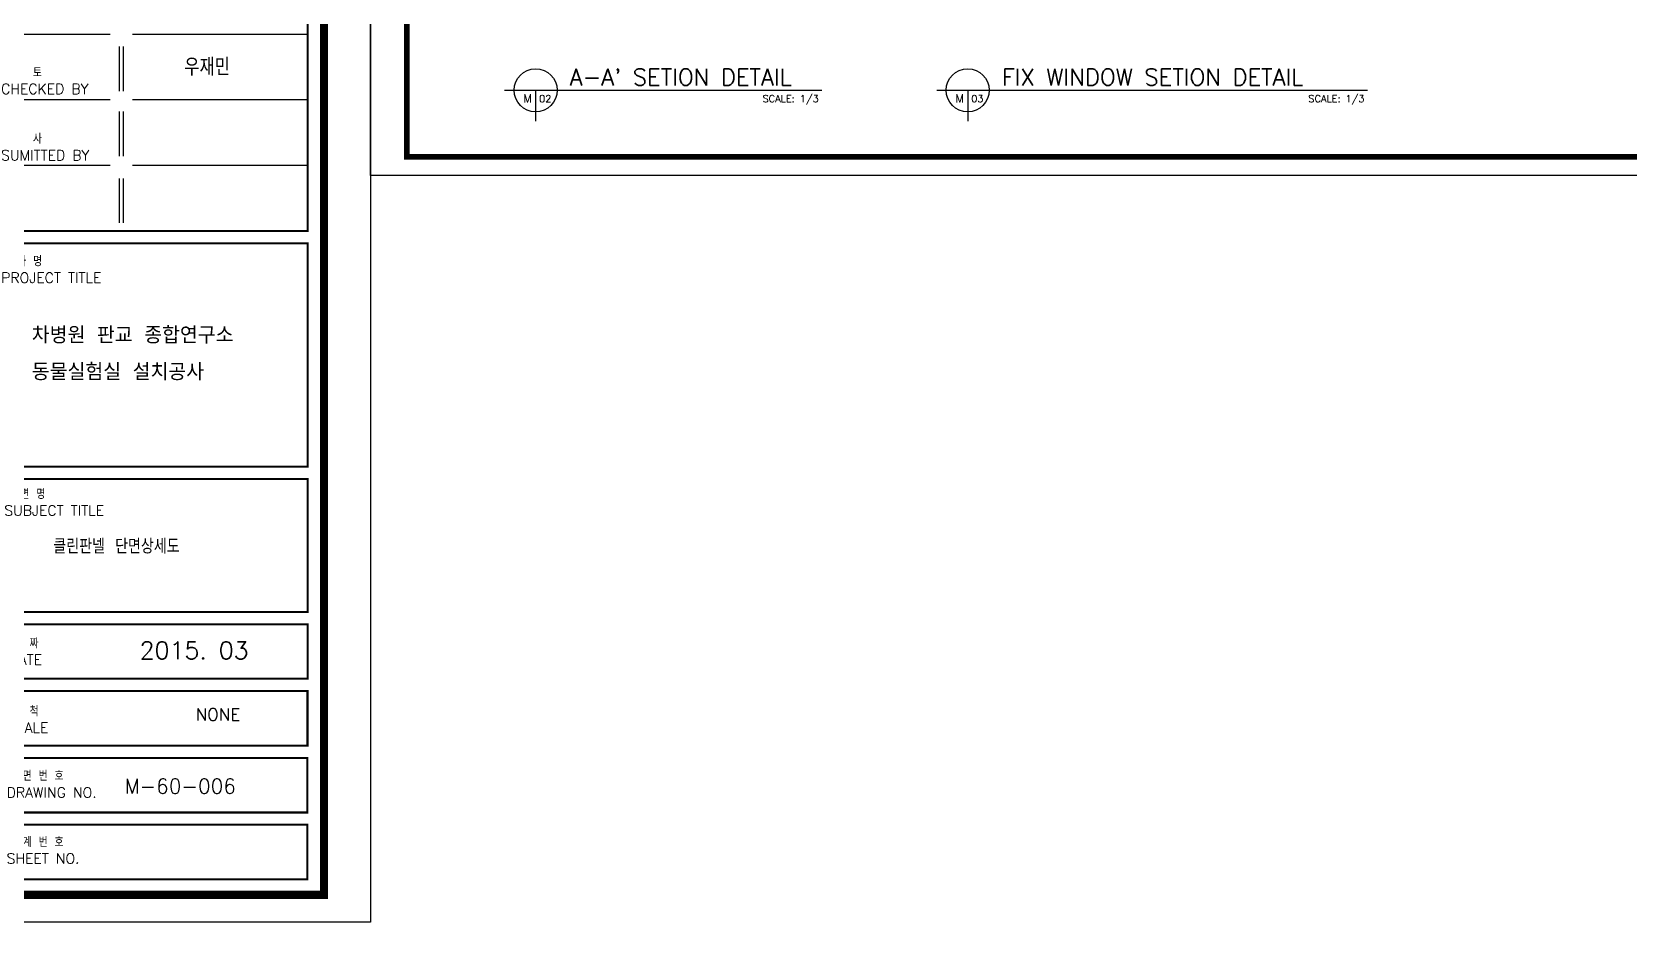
# Model space of a CAD drawing. Header units: millimetres. Extents: x 761574 to 813627, y -447408 to -384263.
# Drawn here: x 810717 to 812484, y -386889 to -385904 of the extents above; entities that cross this region are included whole.
import ezdxf
from ezdxf.enums import TextEntityAlignment as Align

# ---------------------------------------------------------------- set-up
doc = ezdxf.new("R2010")
doc.units = ezdxf.units.MM
doc.header["$LTSCALE"] = 500
doc.layers.add('FORM', color=7, linetype='Continuous')
doc.layers.add('TIT1', color=3, linetype='Continuous')
doc.styles.add('GHD', font='simple.shx', dxfattribs={"bigfont": 'whgtxt.shx'})
doc.styles.add('SIM', font='simplex')
doc.styles.add('STYLE1', font='romans.shx', dxfattribs={"bigfont": 'hsw.shx'})
doc.styles.add('굴림', font='simple.shx', dxfattribs={"bigfont": 'whgtxt.shx'})

# ---------------------------------------------------------------- blocks, each defined once
blk = doc.blocks.new('form')
at = {"layer": 'FORM', "color": 7}
for p, q in [((731.09, 210.45), (703.1, 210.45)), ((777.9, 210.45), (736.34, 210.45)), ((733.31, 197.01), (733.31, 207.55)), ((734.21, 197.01), (734.21, 207.55)), ((731.09, 194.91), (703.1, 194.91)), ((777.9, 194.91), (736.34, 194.91)), ((733.31, 181.6), (733.31, 192.14)), ((734.21, 181.6), (734.21, 192.14)), ((731.09, 179.37), (703.1, 179.37)), ((777.9, 179.37), (736.34, 179.37)), ((733.31, 165.74), (733.31, 176.28)), ((734.21, 165.74), (734.21, 176.28))]:
    blk.add_line(p, q, dxfattribs=at)
at = {"layer": 'FORM', "color": 3}
blk.add_lwpolyline([(0, 562.79), (792.83, 562.79), (792.83, 0), (0, 0)], close=True, dxfattribs=at)
at = {"layer": 'FORM', "color": 2, "const_width": 1.94}
blk.add_lwpolyline([(12.48, 6.47), (12.48, 555.28), (781.78, 555.28), (781.78, 6.47)], close=True, dxfattribs=at)
at = {"layer": 'FORM', "color": 3, "const_width": 0.486}
for points in [[(703.1, 163.82), (777.9, 163.82), (777.9, 225.99), (703.1, 225.99)], [(777.89, 107.95), (777.89, 160.91), (703.09, 160.91), (703.09, 107.95)], [(777.88, 73.53), (777.88, 105.03), (703.08, 105.03), (703.08, 73.53)], [(777.87, 57.68), (777.87, 70.62), (703.07, 70.62), (703.07, 57.68)], [(777.86, 41.83), (777.86, 54.77), (703.06, 54.77), (703.06, 41.83)], [(777.85, 25.98), (777.85, 38.92), (703.05, 38.92), (703.05, 25.98)], [(777.84, 10.13), (777.84, 23.07), (703.04, 23.07), (703.04, 10.13)]]:
    blk.add_lwpolyline(points, close=True, dxfattribs=at)
at = {"layer": 'FORM', "color": 7, "style": 'STYLE1'}
for s, height, p in [('우재민', 4.128, (748.65, 200.66)), ('검   토', 2.428, (705.23, 200.23)), ('CHECKED BY', 2.428, (705.23, 196.3)), ('심   사', 2.428, (705.23, 184.5)), ('SUMITTED BY', 2.4284, (705.23, 180.57)), ('공 사 명', 2.428, (705.25, 155.47)), ('PROJECT TITLE', 2.4284, (705.25, 151.54)), ('도 면 명', 2.428, (705.99, 100.3)), ('SUBJECT TITLE', 2.4284, (705.99, 96.37)), ('날  짜', 2.428, (706.54, 64.9)), ('2015. 03', 4.128, (738.07, 62.35)), ('DATE', 2.428, (707.23, 60.97)), ('축  척', 2.428, (706.54, 48.81)), ('SCALE', 2.428, (706.54, 44.88)), ('도 면 번 호', 2.428, (706.54, 33.49)), ('DRAWING NO.', 2.4284, (706.54, 29.51)), ('설 계 번 호', 2.428, (706.54, 17.8)), ('SHEET NO.', 2.428, (706.54, 13.87))]:
    blk.add_text(s, height=height, dxfattribs=at).set_placement(p)

msp = doc.modelspace()

# ---------------------------------------------------------------- linework, layer by layer
at = {"layer": 'FORM', "color": 3}
for p, q in [((811240.1, -385968.8), (811590.9, -385968.8)), ((811274.5, -385968.8), (811274.5, -386003.1)), ((811718, -385968.8), (812194.5, -385968.8)), ((811752.3, -385968.8), (811752.3, -386003.1))]:
    msp.add_line(p, q, dxfattribs=at)
for centre in [(811274.5, -385968.8), (811752.3, -385968.8)]:
    msp.add_circle(centre, 23.8, dxfattribs=at)

# ---------------------------------------------------------------- block references
for p, xscale, yscale, zscale in [((807393.6, -386888.7), 4.664794793181378, 4.664794793181378, 4.664794793181378), ((811092, -386063.2), 3.197999992750242, 3.197999992750242, 3.197999992750242)]:
    msp.add_blockref('form', p, dxfattribs=dict(xscale=xscale, yscale=yscale, zscale=zscale))

# ---------------------------------------------------------------- texts
for s, height, style, p in [('차병원 판교 종합연구소', 18.659, '굴림', (810717.3, -386248.9)), ('동물실험실 설치공사', 18.66, '굴림', (810717.3, -386289.6)), ('클린판넬 단면상세도', 16.33, 'STYLE1', (810741.1, -386481.2))]:
    msp.add_text(s, height=height, dxfattribs=dict(style=style)).set_placement(p)
at = {"color": 7, "style": 'STYLE1'}
msp.add_text('M-60-006', height=16.33, dxfattribs=at).set_placement((810819.8, -386746.5))
at = {"layer": 'FORM', "color": 4, "style": 'GHD'}
for s, height, p in [("A-A' SETION DETAIL", 18.48, (811312.2, -385963.5)), ('FIX WINDOW SETION DETAIL', 18.48, (811790.1, -385963.5)), ('M', 9.24, (811260.8, -385982.3)), ('02', 7.92, (811278.3, -385982)), ('M', 9.24, (811738.7, -385982.3)), ('03', 7.92, (811756.2, -385982))]:
    msp.add_text(s, height=height, dxfattribs=at).set_placement(p)
at = {"layer": 'FORM', "color": 2, "style": 'SIM'}
for p in [(811587.6, -385974.1), (812191.2, -385974.1)]:
    msp.add_text('SCALE: 1/3', height=7.92, dxfattribs=at).set_placement(p, align=Align.TOP_RIGHT)
at = {"layer": 'TIT1', "color": 7, "style": '굴림'}
msp.add_text('NONE', height=13.52, dxfattribs=at).set_placement((810898.5, -386665.9))

doc.saveas('drawing.dxf')
